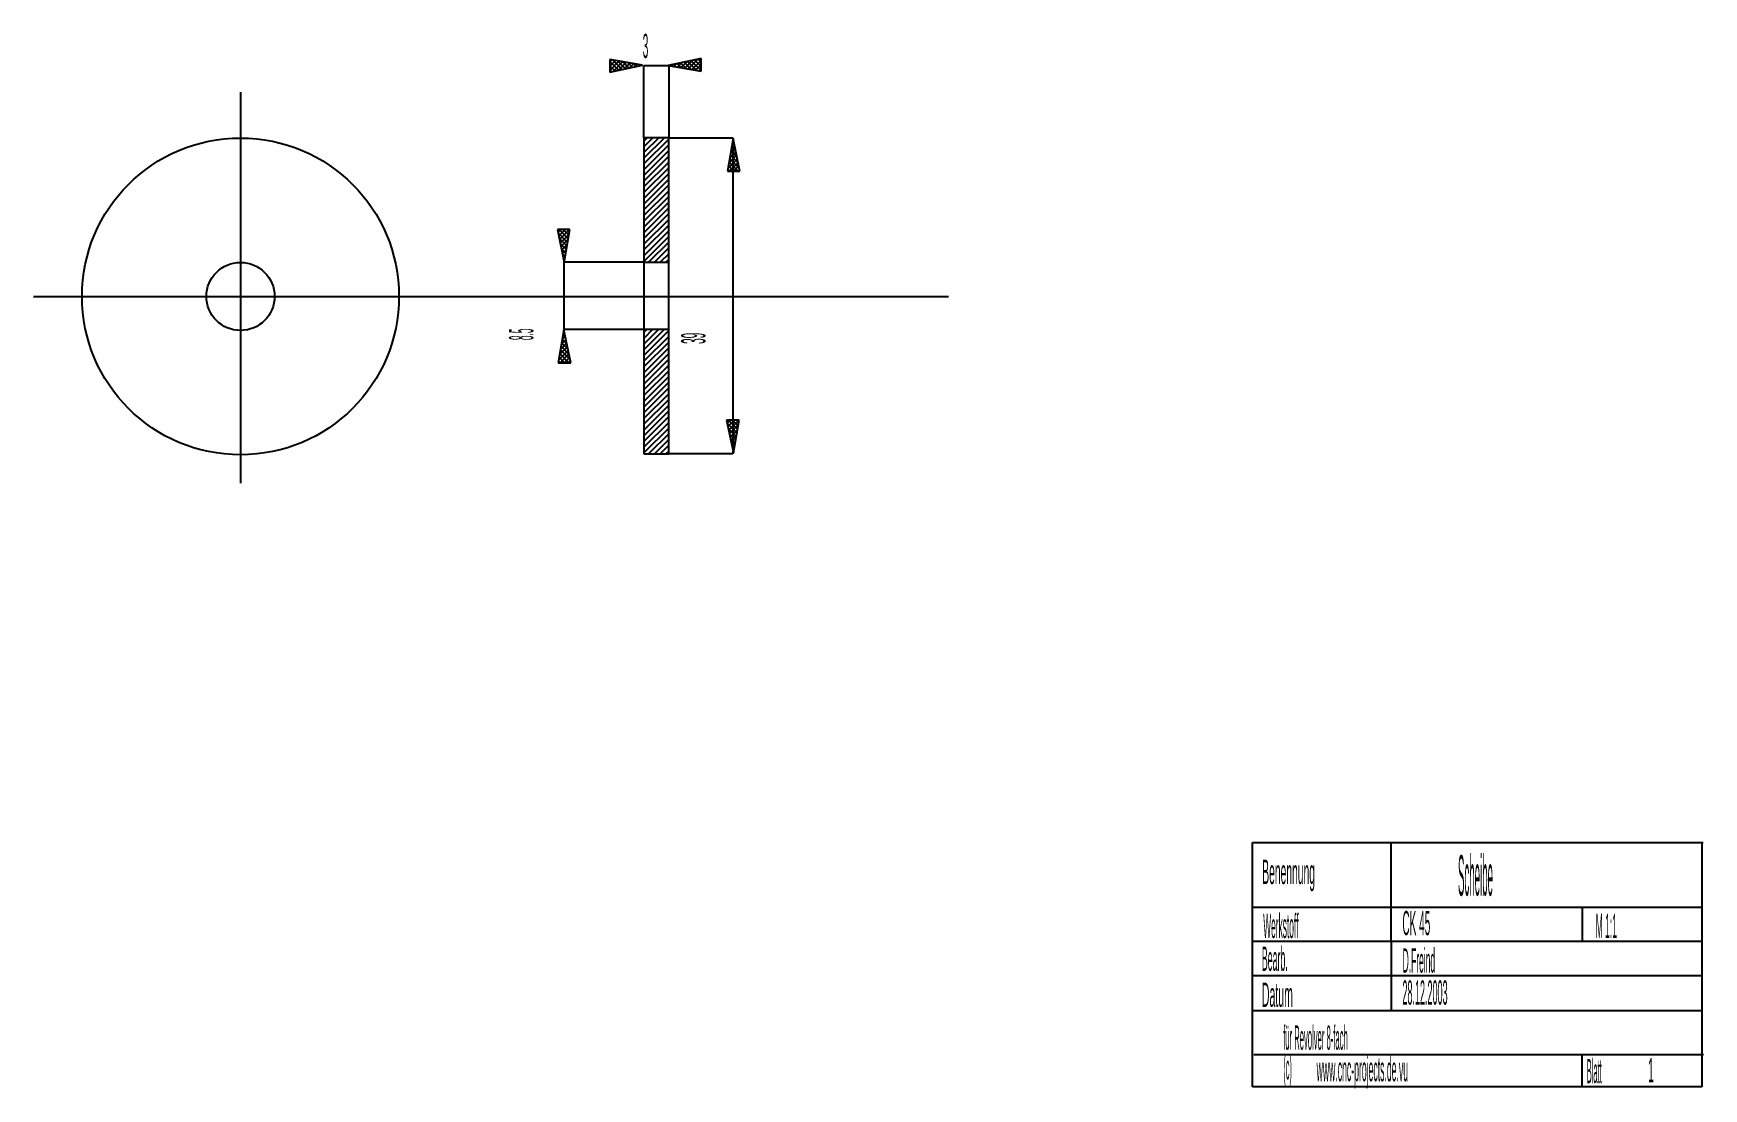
# Model space of a CAD drawing. Extents: x 2.98 to 11.09, y 0.36 to 5.48.
import ezdxf

# ---------------------------------------------------------------- set-up
doc = ezdxf.new("R2010")
doc.units = 0
doc.header["$LTSCALE"] = 10
doc.linetypes.add('DASHDOT', pattern=[1, 0.5, -0.25, 0, -0.25])
doc.layers.add('1', color=1, linetype='CONTINUOUS')

msp = doc.modelspace()

# ---------------------------------------------------------------- linework, layer by layer
at = {"layer": '1', "color": 1, "linetype": 'CONTINUOUS'}
for p, q in [((5.9396, 5.329), (5.7803, 5.3562)), ((5.7803, 5.3562), (5.7803, 5.2957)), ((5.7803, 5.3562), (5.7803, 5.2957)), ((5.9396, 5.329), (5.7803, 5.3562)), ((5.7803, 5.3562), (5.7803, 5.2957)), ((5.7803, 5.3562), (5.7803, 5.2957)), ((5.7896, 5.3546), (5.7803, 5.3452)), ((5.7896, 5.3546), (5.7803, 5.3452)), ((5.8401, 5.3082), (5.7947, 5.3537)), ((5.8401, 5.3082), (5.7947, 5.3537)), ((6.2235, 5.3612), (6.0642, 5.3279)), ((6.2235, 5.3612), (6.0642, 5.3279)), ((6.1823, 5.3526), (6.1441, 5.3143)), ((6.1823, 5.3526), (6.1441, 5.3143)), ((6.2084, 5.358), (6.1617, 5.3113)), ((6.2084, 5.358), (6.1617, 5.3113)), ((6.2235, 5.3524), (6.1794, 5.3083)), ((6.2235, 5.3524), (6.1794, 5.3083)), ((6.2235, 5.3236), (6.1923, 5.3547)), ((6.2235, 5.3236), (6.1923, 5.3547)), ((6.2235, 5.3442), (6.2094, 5.3582)), ((6.2235, 5.3442), (6.2094, 5.3582)), ((6.2235, 5.3008), (6.2235, 5.3612)), ((6.2235, 5.3008), (6.2235, 5.3612)), ((6.2235, 5.3008), (6.2235, 5.3612)), ((6.2235, 5.3008), (6.2235, 5.3612)), ((5.8073, 5.3515), (5.7803, 5.3246)), ((5.8073, 5.3515), (5.7803, 5.3246)), ((5.8249, 5.3485), (5.7803, 5.3039)), ((5.8249, 5.3485), (5.7803, 5.3039)), ((5.8231, 5.3047), (5.7803, 5.3474)), ((5.8231, 5.3047), (5.7803, 5.3474)), ((5.7803, 5.2957), (5.9396, 5.329)), ((5.7803, 5.2957), (5.9396, 5.329)), ((5.806, 5.3011), (5.7803, 5.3267)), ((5.806, 5.3011), (5.7803, 5.3267)), ((5.7889, 5.2975), (5.7803, 5.3061)), ((5.7889, 5.2975), (5.7803, 5.3061)), ((5.8426, 5.3455), (5.7961, 5.299)), ((5.8426, 5.3455), (5.7961, 5.299)), ((5.8572, 5.3118), (5.8196, 5.3495)), ((5.8572, 5.3118), (5.8196, 5.3495)), ((5.8602, 5.3425), (5.8222, 5.3045)), ((5.8602, 5.3425), (5.8222, 5.3045)), ((5.8743, 5.3154), (5.8445, 5.3452)), ((5.8743, 5.3154), (5.8445, 5.3452)), ((5.8779, 5.3395), (5.8483, 5.3099)), ((5.8779, 5.3395), (5.8483, 5.3099)), ((5.8914, 5.3189), (5.8694, 5.341)), ((5.8914, 5.3189), (5.8694, 5.341)), ((5.8955, 5.3365), (5.8744, 5.3154)), ((5.8955, 5.3365), (5.8744, 5.3154)), ((5.9085, 5.3225), (5.8943, 5.3367)), ((5.9085, 5.3225), (5.8943, 5.3367)), ((5.9132, 5.3335), (5.9005, 5.3208)), ((5.9132, 5.3335), (5.9005, 5.3208)), ((5.9256, 5.326), (5.9192, 5.3325)), ((5.9256, 5.326), (5.9192, 5.3325)), ((5.9308, 5.3305), (5.9266, 5.3262)), ((5.9308, 5.3305), (5.9266, 5.3262)), ((5.9396, 5.329), (5.9396, 5.329)), ((5.9396, 5.329), (5.9396, 5.329)), ((5.9456, 4.9772), (5.9456, 5.3277)), ((5.9456, 5.3277), (6.0664, 5.3277)), ((6.0642, 5.3279), (6.0642, 5.3279)), ((6.0642, 5.3279), (6.2235, 5.3008)), ((6.0642, 5.3279), (6.0642, 5.3279)), ((6.0642, 5.3279), (6.2235, 5.3008)), ((6.0664, 5.3277), (6.0664, 4.9772)), ((6.0766, 5.3258), (6.0727, 5.3297)), ((6.0766, 5.3258), (6.0727, 5.3297)), ((6.078, 5.3308), (6.0735, 5.3264)), ((6.078, 5.3308), (6.0735, 5.3264)), ((6.1015, 5.3216), (6.0898, 5.3333)), ((6.1015, 5.3216), (6.0898, 5.3333)), ((6.1041, 5.3363), (6.0911, 5.3233)), ((6.1041, 5.3363), (6.0911, 5.3233)), ((6.1264, 5.3173), (6.1069, 5.3369)), ((6.1264, 5.3173), (6.1069, 5.3369)), ((6.1302, 5.3417), (6.1088, 5.3203)), ((6.1302, 5.3417), (6.1088, 5.3203)), ((6.1513, 5.3131), (6.124, 5.3404)), ((6.1513, 5.3131), (6.124, 5.3404)), ((6.1562, 5.3472), (6.1264, 5.3173)), ((6.1562, 5.3472), (6.1264, 5.3173)), ((6.1762, 5.3088), (6.1411, 5.344)), ((6.1762, 5.3088), (6.1411, 5.344)), ((6.2011, 5.3046), (6.1582, 5.3476)), ((6.2011, 5.3046), (6.1582, 5.3476)), ((6.2235, 5.3029), (6.1753, 5.3511)), ((6.2235, 5.3029), (6.1753, 5.3511)), ((6.2235, 5.3317), (6.197, 5.3053)), ((6.2235, 5.3317), (6.197, 5.3053)), ((6.2235, 5.3111), (6.2146, 5.3023)), ((6.2235, 5.3111), (6.2146, 5.3023)), ((5.9456, 4.9772), (5.9456, 3.4411)), ((6.0664, 4.9772), (5.9456, 4.9772)), ((6.0455, 4.9772), (5.9456, 4.8773)), ((6.0177, 4.9772), (5.9456, 4.9051)), ((5.9899, 4.9772), (5.9456, 4.9329)), ((5.962, 4.9772), (5.9456, 4.9608)), ((6.0664, 4.9702), (5.9456, 4.8494)), ((6.0664, 3.4411), (6.0664, 4.9772)), ((6.0664, 4.9772), (6.378, 4.9772)), ((6.3792, 4.9739), (6.352, 4.8146)), ((6.3875, 4.934), (6.3746, 4.9469)), ((6.3821, 4.9599), (6.3757, 4.9534)), ((6.382, 4.9601), (6.3776, 4.9646)), ((6.378, 4.9772), (6.378, 3.4411)), ((6.3792, 4.9739), (6.3792, 4.9739)), ((6.4124, 4.8146), (6.3792, 4.9739)), ((6.0664, 4.9424), (5.9456, 4.8216)), ((6.0664, 4.9145), (5.9456, 4.7937)), ((6.0664, 4.8867), (5.9456, 4.7659)), ((6.3999, 4.8744), (6.3544, 4.8289)), ((6.3963, 4.8915), (6.3587, 4.8538)), ((6.4092, 4.8296), (6.3625, 4.8763)), ((6.3928, 4.9086), (6.3629, 4.8787)), ((6.4038, 4.8557), (6.3655, 4.894)), ((6.3892, 4.9257), (6.3672, 4.9036)), ((6.3984, 4.8818), (6.3685, 4.9116)), ((6.3856, 4.9428), (6.3714, 4.9285)), ((6.3929, 4.9079), (6.3715, 4.9293)), ((6.0664, 4.8589), (5.9456, 4.7381)), ((6.0664, 4.831), (5.9456, 4.7102)), ((6.0664, 4.8032), (5.9456, 4.6824)), ((6.352, 4.8146), (6.4124, 4.8146)), ((6.352, 4.8146), (6.4124, 4.8146)), ((6.3623, 4.8146), (6.3535, 4.8234)), ((6.383, 4.8146), (6.3565, 4.8411)), ((6.4036, 4.8146), (6.3595, 4.8587)), ((6.4035, 4.8573), (6.3607, 4.8146)), ((6.407, 4.8402), (6.3814, 4.8146)), ((6.4106, 4.8231), (6.402, 4.8146)), ((6.0664, 4.7753), (5.9456, 4.6545)), ((6.0664, 4.7475), (5.9456, 4.6267)), ((6.0664, 4.7197), (5.9456, 4.5989)), ((6.0664, 4.6918), (5.9456, 4.571)), ((6.0664, 4.664), (5.9456, 4.5432)), ((6.0664, 4.6362), (5.9456, 4.5154)), ((6.0664, 4.6083), (5.9456, 4.4875)), ((6.0664, 4.5805), (5.9456, 4.4597)), ((6.0664, 4.5526), (5.9456, 4.4318)), ((5.5864, 4.5307), (5.526, 4.5307)), ((5.526, 4.5307), (5.5592, 4.3714)), ((5.5864, 4.5307), (5.526, 4.5307)), ((5.5429, 4.5307), (5.5289, 4.5167)), ((5.5757, 4.4685), (5.5292, 4.515)), ((5.5636, 4.5307), (5.5324, 4.4996)), ((5.5787, 4.4861), (5.5341, 4.5307)), ((5.5727, 4.4508), (5.5347, 4.4889)), ((5.5842, 4.5307), (5.536, 4.4825)), ((5.5826, 4.5084), (5.5396, 4.4654)), ((5.5697, 4.4332), (5.5401, 4.4628)), ((5.5783, 4.4835), (5.5431, 4.4484)), ((5.5818, 4.5038), (5.5548, 4.5307)), ((5.5592, 4.3714), (5.5864, 4.5307)), ((5.5848, 4.5214), (5.5754, 4.5307)), ((6.0664, 4.5248), (5.9456, 4.404)), ((6.0664, 4.497), (5.9456, 4.3762)), ((6.0664, 4.4691), (5.969, 4.3717)), ((5.5667, 4.4156), (5.5456, 4.4367)), ((5.5741, 4.4586), (5.5467, 4.4313)), ((5.5698, 4.4337), (5.5503, 4.4142)), ((5.5637, 4.3979), (5.551, 4.4106)), ((5.5656, 4.4088), (5.5538, 4.3971)), ((5.5607, 4.3803), (5.5565, 4.3845)), ((5.5613, 4.3839), (5.5574, 4.38)), ((6.0664, 4.4413), (5.9968, 4.3717)), ((6.0664, 4.4134), (6.0247, 4.3717)), ((6.0664, 4.3856), (6.0525, 4.3717)), ((5.9456, 4.3717), (5.5578, 4.3717)), ((5.5578, 4.3717), (5.5578, 4.0466)), ((5.5592, 4.3714), (5.5592, 4.3714)), ((5.9456, 4.3717), (6.0664, 4.3717)), ((5.5573, 4.0435), (5.5301, 3.8842)), ((5.5709, 3.9782), (5.541, 3.9483)), ((5.5673, 3.9953), (5.5453, 3.9733)), ((5.5765, 3.9514), (5.5466, 3.9812)), ((5.5638, 4.0124), (5.5495, 3.9982)), ((5.571, 3.9775), (5.5496, 3.9989)), ((5.5656, 4.0036), (5.5527, 4.0165)), ((5.5602, 4.0295), (5.5538, 4.0231)), ((5.5601, 4.0297), (5.5557, 4.0342)), ((5.5573, 4.0435), (5.5573, 4.0435)), ((5.5905, 3.8842), (5.5573, 4.0435)), ((5.5578, 4.0466), (5.9456, 4.0466)), ((5.9456, 4.0466), (6.0664, 4.0466)), ((6.0455, 4.0466), (5.9456, 3.9467)), ((6.0177, 4.0466), (5.9456, 3.9746)), ((5.9899, 4.0466), (5.9456, 4.0024)), ((5.962, 4.0466), (5.9456, 4.0302)), ((6.0664, 4.0397), (5.9456, 3.9189)), ((6.0664, 4.0118), (5.9456, 3.891)), ((6.0664, 3.984), (5.9456, 3.8632)), ((5.5404, 3.8842), (5.5316, 3.893)), ((5.578, 3.944), (5.5325, 3.8985)), ((5.5611, 3.8842), (5.5346, 3.9107)), ((5.5744, 3.9611), (5.5368, 3.9234)), ((5.5817, 3.8842), (5.5376, 3.9283)), ((5.5816, 3.9269), (5.5388, 3.8842)), ((5.5874, 3.8992), (5.5406, 3.946)), ((5.5819, 3.9253), (5.5436, 3.9636)), ((5.5851, 3.9098), (5.5595, 3.8842)), ((5.5887, 3.8928), (5.5802, 3.8842)), ((6.0664, 3.9562), (5.9456, 3.8354)), ((6.0664, 3.9283), (5.9456, 3.8075)), ((6.0664, 3.9005), (5.9456, 3.7797)), ((5.5301, 3.8842), (5.5905, 3.8842)), ((5.5301, 3.8842), (5.5905, 3.8842)), ((6.0664, 3.8726), (5.9456, 3.7518)), ((6.0664, 3.8448), (5.9456, 3.724)), ((6.0664, 3.817), (5.9456, 3.6962)), ((6.0664, 3.7891), (5.9456, 3.6683)), ((6.0664, 3.7613), (5.9456, 3.6405)), ((6.0664, 3.7335), (5.9456, 3.6127)), ((6.0664, 3.7056), (5.9456, 3.5848)), ((6.0664, 3.6778), (5.9456, 3.557)), ((6.0664, 3.6499), (5.9456, 3.5291)), ((6.0664, 3.6221), (5.9456, 3.5013)), ((6.0664, 3.5943), (5.9456, 3.4735)), ((6.4082, 3.605), (6.3478, 3.605)), ((6.3478, 3.605), (6.3811, 3.4457)), ((6.4082, 3.605), (6.3478, 3.605)), ((6.3648, 3.605), (6.3508, 3.591)), ((6.3976, 3.5427), (6.3511, 3.5892)), ((6.3855, 3.605), (6.3543, 3.5739)), ((6.4006, 3.5604), (6.356, 3.605)), ((6.4061, 3.605), (6.3579, 3.5568)), ((6.4044, 3.5827), (6.3615, 3.5397)), ((6.4036, 3.578), (6.3767, 3.605)), ((6.3811, 3.4457), (6.4082, 3.605)), ((6.4067, 3.5957), (6.3973, 3.605)), ((6.0664, 3.5664), (5.9456, 3.4456)), ((6.0664, 3.5386), (5.969, 3.4411)), ((6.0664, 3.5107), (5.9968, 3.4411)), ((6.3946, 3.5251), (6.3566, 3.5631)), ((6.3916, 3.5074), (6.362, 3.537)), ((6.4002, 3.5578), (6.365, 3.5226)), ((6.3886, 3.4898), (6.3675, 3.5109)), ((6.3959, 3.5329), (6.3686, 3.5055)), ((6.3917, 3.508), (6.3722, 3.4884)), ((5.9456, 3.4411), (6.0664, 3.4411)), ((6.0664, 3.4829), (6.0247, 3.4411)), ((6.0664, 3.4551), (6.0525, 3.4411)), ((6.378, 3.4411), (6.0664, 3.4411)), ((6.3856, 3.4722), (6.3729, 3.4848)), ((6.3874, 3.4831), (6.3757, 3.4713)), ((6.3826, 3.4545), (6.3783, 3.4587)), ((6.3832, 3.4581), (6.3793, 3.4542)), ((6.3811, 3.4457), (6.3811, 3.4457)), ((8.9008, 0.3661), (8.9008, 1.5529)), ((8.9008, 1.5529), (11.0824, 1.5529)), ((8.9008, 1.5529), (11.0884, 1.5529)), ((8.9008, 1.5529), (11.0824, 1.5529)), ((8.9008, 0.3661), (8.9008, 1.5529)), ((9.5726, 1.5515), (9.5726, 1.2395)), ((11.0824, 1.5529), (11.0824, 0.3661)), ((11.0824, 1.5529), (11.0824, 0.3661)), ((8.9001, 1.2395), (11.0833, 1.2395)), ((9.5726, 1.2395), (9.5726, 1.0735)), ((10.5011, 1.2395), (10.5011, 1.0735)), ((8.9001, 1.0735), (11.0833, 1.0735)), ((9.5737, 1.0746), (9.5737, 0.9085)), ((8.9001, 0.9075), (11.0833, 0.9075)), ((9.5737, 0.9085), (9.5737, 0.7365)), ((8.902, 0.7365), (11.0828, 0.7365)), ((8.9077, 0.5239), (11.091, 0.5239)), ((10.4999, 0.5199), (10.4999, 0.3687)), ((11.0824, 0.3661), (8.9008, 0.3661)), ((11.0824, 0.3661), (8.9008, 0.3661))]:
    msp.add_line(p, q, dxfattribs=at)
at = {"layer": '1', "color": 1, "linetype": 'DASHDOT'}
for p, q in [((3.9872, 5.1976), (3.9872, 3.299)), ((7.4254, 4.2045), (2.9819, 4.2045))]:
    msp.add_line(p, q, dxfattribs=at)
at = {"layer": '1', "color": 1, "linetype": 'CONTINUOUS'}
for radius in [0.7694, 0.1653]:
    msp.add_circle((3.9874, 4.206), radius, dxfattribs=at)

# ---------------------------------------------------------------- texts
at = {"layer": '1', "color": 1}
for s, height, width, p in [('3', 0.1181, 0.308372, (5.9403, 5.364)), ('Benennung', 0.11811, 0.316938, (8.9482, 1.3514)), ('Scheibe', 0.19685, 0.178415, (9.8986, 1.2949)), ('CK 45', 0.11811, 0.308372, (9.6287, 1.103)), ('Werkstoff', 0.11811, 0.256977, (8.953, 1.0889)), ('M 1:1', 0.11811, 0.262116, (10.567, 1.0889)), ('Bearb.', 0.11811, 0.269825, (8.9464, 0.9298)), ('D.Freind', 0.11811, 0.260189, (9.6299, 0.9209)), ('Datum', 0.11811, 0.323791, (8.9464, 0.7548)), ('28.12.2003', 0.11811, 0.277535, (9.6287, 0.7655)), ('für Revolver 8-fach ', 0.11811, 0.235134, (9.0497, 0.5463)), ('(c)', 0.11811, 0.205581, (9.0508, 0.4021)), ('www.cnc-projects.de.vu', 0.11811, 0.266321, (9.2121, 0.3933)), ('Blatt', 0.11811, 0.231279, (10.5235, 0.384)), ('1', 0.1181, 0.308372, (10.8219, 0.388))]:
    msp.add_text(s, height=height, dxfattribs=dict(at, width=width)).set_placement(p)
for s, width, p in [('8.5', 0.256977, (5.4093, 3.9938)), ('39', 0.308372, (6.2451, 3.9753))]:
    msp.add_text(s, height=0.11811, rotation=90, dxfattribs=dict(at, width=width)).set_placement(p)

doc.saveas('drawing.dxf')
